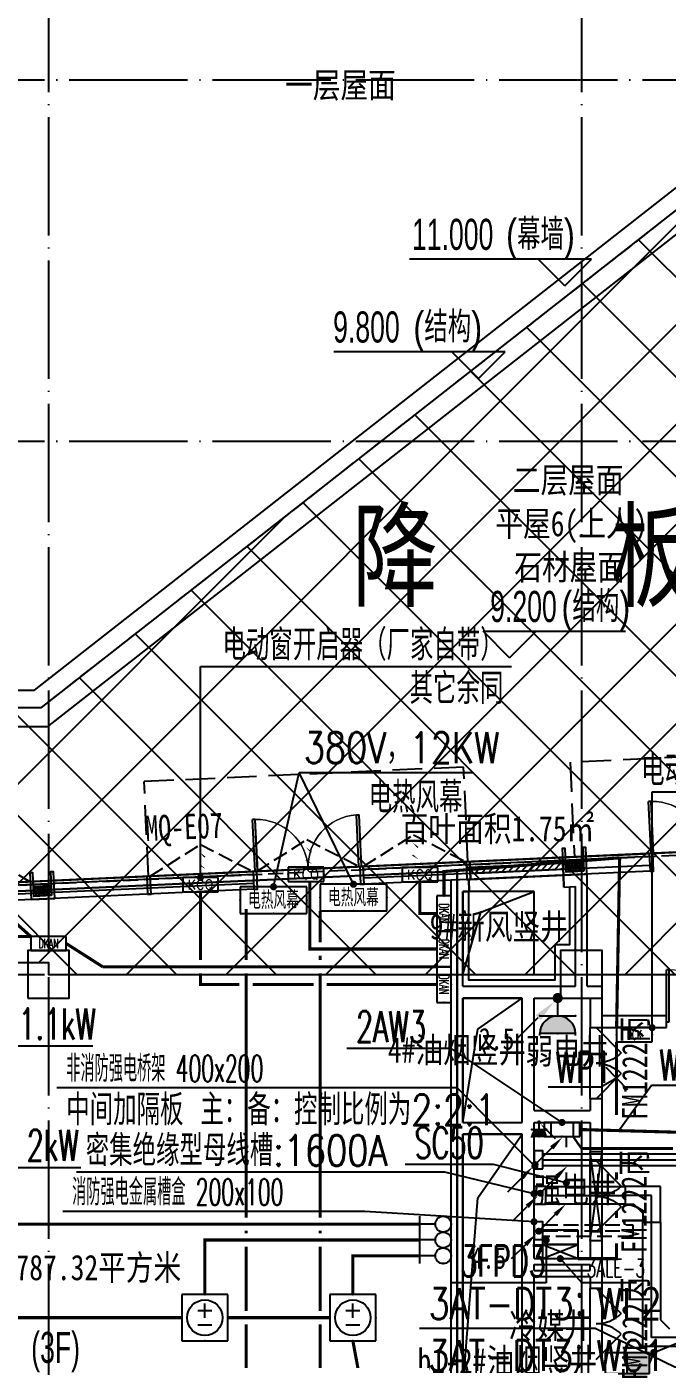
# Model space of a CAD drawing. Extents: x -233336 to 840473, y -28113 to 330904.
# Drawn here: x 77031 to 87852, y 188400 to 210900 of the extents above; entities that cross this region are included whole.
import ezdxf
from ezdxf.enums import TextEntityAlignment as Align
from ezdxf.xclip import XClip

# ---------------------------------------------------------------- set-up
doc = ezdxf.new("R2010")
doc.units = 0
doc.header["$LTSCALE"] = 1000
doc.header["$XCLIPFRAME"] = 2
for name, pattern in [('104-14# 核心筒$0$DOTE', [2.42, 2, -0.2, 0.02, -0.2]), ('14#楼幕墙$0$DASH', [0.35, 0.25, -0.1]), ('DASH', [0.35, 0.25, -0.1]), ('X-104 14#平面$0$$0$DASH', [0.35, 0.25, -0.1]), ('X-104 14#平面$0$DASH', [0.35, 0.25, -0.1])]:
    doc.linetypes.add(name, pattern=pattern)
doc.layers.get('0').update_dxf_attribs({"linetype": 'CONTINUOUS'})
doc.layers.get('Defpoints').update_dxf_attribs({"linetype": 'CONTINUOUS'})
for name, color, linetype in [('104-14# 核心筒$0$A-C_玻璃幕墙', 8, 'CONTINUOUS'), ('104-14# 核心筒$0$A_AXIS-轴线', 8, '104-14# 核心筒$0$DOTE'), ('104-14# 核心筒$0$A_STR-砼柱', 8, 'CONTINUOUS'), ('14#楼幕墙$0$A-C_玻璃幕墙', 8, 'CONTINUOUS'), ('14#楼幕墙$0$A-C_窗', 8, 'CONTINUOUS'), ('14#楼幕墙$0$A-C_门', 8, 'CONTINUOUS'), ('CABLETRAY', 130, 'CONTINUOUS'), ('CABLETRAY_DIM', 80, 'CONTINUOUS'), ('CABLETRAY_DOTE', 160, 'CONTINUOUS'), ('DIM-动力', 80, 'CONTINUOUS'), ('DIM-插座', 80, 'CONTINUOUS'), ('DIM-箱柜', 80, 'CONTINUOUS'), ('EQUIP-动力', 80, 'CONTINUOUS'), ('EQUIP-插座', 80, 'CONTINUOUS'), ('EQUIP-照明', 80, 'CONTINUOUS'), ('EQUIP-箱柜', 80, 'CONTINUOUS'), ('LWIRE', 80, 'CONTINUOUS'), ('TEL_LEAD', 80, 'CONTINUOUS'), ('WIRE-动力', 50, 'CONTINUOUS'), ('WIRE-动力控制', 160, 'DASH'), ('WIRE-插座', 160, 'CONTINUOUS'), ('X-104 14#平面$0$01-标注_标高', 8, 'CONTINUOUS'), ('X-104 14#平面$0$02-TEXT_标注', 9, 'CONTINUOUS'), ('X-104 14#平面$0$02-TEXT_门窗', 9, 'CONTINUOUS'), ('X-104 14#平面$0$A-C_玻璃幕墙', 8, 'CONTINUOUS'), ('X-104 14#平面$0$A-C_窗', 8, 'CONTINUOUS'), ('X-104 14#平面$0$A-C_门', 8, 'CONTINUOUS'), ('X-104 14#平面$0$A-O_屋面', 8, 'CONTINUOUS'), ('X-104 14#平面$0$A-SUR_保温', 8, 'CONTINUOUS'), ('X-104 14#平面$0$A-TECH_电气', 8, 'CONTINUOUS'), ('X-104 14#平面$0$A-TECH_结构', 8, 'CONTINUOUS'), ('X-104 14#平面$0$A_STR-砌块墙', 7, 'CONTINUOUS'), ('X-104 14#平面$0$DOOR_FIRE', 8, 'CONTINUOUS'), ('X-104 14#平面$0$DOOR_FIRE_TEXT', 7, 'CONTINUOUS'), ('X-104 14#平面$0$DUCT-新风管立管', 3, 'CONTINUOUS'), ('X-104 14#平面$0$DUCT-新风管端线', 2, 'CONTINUOUS')]:
    doc.layers.add(name, color=color, linetype=linetype)
for name, color, linetype, plot in [('14#楼幕墙$0$04-不打印_辅助线', 8, 'CONTINUOUS', False), ('X-104 14#平面$0$04-不打印_辅助线', 8, 'CONTINUOUS', False), ('X-104 14#平面$0$降板', 8, 'CONTINUOUS', False)]:
    doc.layers.add(name, color=color, linetype=linetype, plot=plot)
doc.layers.add('X-104 14#平面$0$000套内', color=8, linetype='CONTINUOUS', lineweight=30)
doc.styles.add('_TCH_DIM', font='ROMANS2', dxfattribs={"width": 0.8, "bigfont": 'HZDF2'})
doc.styles.add('_TCH_LABEL', font='COMPLEX', dxfattribs={"bigfont": 'GBCBIG'})
doc.styles.add('_TEL_DIM', font='ROMANS2', dxfattribs={"width": 0.8, "height": 3.5, "bigfont": 'HZDF2'})
doc.styles.get("Standard").update_dxf_attribs({"font": 'GBENOR', "bigfont": 'GBCBIG'})
doc.styles.add('X-104 14#平面$0$_TCH_DIM', font='ros.shx', dxfattribs={"width": 0.8, "bigfont": 'jd.shx'})
doc.styles.add('X-104 14#平面$0$_TCH_SPACE', font='STXIHEI.TTF', dxfattribs={"width": 0.8, "height": 5})
doc.styles.add('X-104 14#平面$0$_TCH_WINDOW', font='STXIHEI.TTF', dxfattribs={"width": 0.75, "height": 3.5})
doc.styles.add('X-104 14#平面$0$Standard', font='STXIHEI.TTF', dxfattribs={"width": 0.8})

# ---------------------------------------------------------------- blocks, each defined once
blk = doc.blocks.new('$equip$00001816')
for p, q in [((0.75, 0.6), (-0.75, 0.6)), ((-0.75, 0.6), (-0.75, 0)), ((0.75, 0), (0.75, 0.6)), ((-0.75, 0), (0.75, 0))]:
    blk.add_line(p, q)
for p in [(0, 0.6), (-0.75, 0.3), (0.75, 0.3), (0, 0)]:
    blk.add_point(p)
at = {"color": 7, "style": '_TEL_DIM'}
blk.add_attdef('$TEXT$', text='', height=0.4, dxfattribs=at).set_placement((0, 0.3), align=Align.MIDDLE_CENTER)
at = {"color": 7, "style": '_TEL_DIM', "flags": 1}
blk.add_attdef('A', text='', height=0.00002, dxfattribs=at).set_placement((0, 0), align=Align.MIDDLE_CENTER)
blk = doc.blocks.new('14#楼幕墙$0$A$C678332E3')
blk.add_lwpolyline([(0, 0), (60, 0), (60, 300), (0, 300)], close=True)
blk = doc.blocks.new('14#楼幕墙$0$$LinePat$岩棉板')
at = {"color": 0}
for p, q in [((0, -17), (12, -67)), ((12, -67), (24, -17))]:
    blk.add_line(p, q, dxfattribs=at)
for centre, start, end in [((12, -17), 0, 180), ((0, -67), 270, 0), ((24, -67), 180, 270)]:
    blk.add_arc(centre, 12, start, end, dxfattribs=at)
at = {"layer": 'Defpoints'}
blk.add_point((0, 0), dxfattribs=at)
at = {"layer": 'Defpoints', "color": 0}
blk.add_point((24, -84), dxfattribs=at)
blk = doc.blocks.new('*U155')
blk.add_lwpolyline([(300, 0), (0, 0), (0, 150), (300, 150)], close=True)
at = {"color": 8, "xscale": -1.785714284225998, "yscale": 1.782568518697715, "zscale": 1.782568518697715, "rotation": 180}
for p in [(0, 0), (43, 0), (86, 0), (129, 0), (171, 0), (214, 0), (257, 0)]:
    blk.add_blockref('14#楼幕墙$0$$LinePat$岩棉板', p, dxfattribs=at)
blk = doc.blocks.new('14#楼幕墙$0$A$C07E80D9E')
blk.add_lwpolyline([(-350, -50), (-50, -50), (-50, -450), (0, -450), (0, 0), (-400, 0), (-400, -450), (-350, -450)], close=True)
for points in [[(-50, -200), (-350, -200)], [(-50, -220), (-350, -220)]]:
    blk.add_lwpolyline(points)
at = {"layer": '14#楼幕墙$0$A-C_玻璃幕墙', "rotation": 180}
blk.add_blockref('*U155', (-50, -50), dxfattribs=at)
blk = doc.blocks.new('14#楼幕墙$0$A$C140B3602')
for name, p, rotation in [('14#楼幕墙$0$A$C07E80D9E', (69079, 16163), 181.6065577298201), ('14#楼幕墙$0$A$C678332E3', (70544, 16204), 1.606557729673097), ('14#楼幕墙$0$A$C07E80D9E', (60083, 15910), 181.6065577298201), ('14#楼幕墙$0$A$C678332E3', (62052, 15965), 1.606557729673097), ('14#楼幕墙$0$A$C678332E3', (63851, 16016), 1.606557729673097), ('14#楼幕墙$0$A$C678332E3', (65651, 16066), 1.606557729673097), ('14#楼幕墙$0$A$C678332E3', (67450, 16117), 1.606557729673097)]:
    blk.add_blockref(name, p, dxfattribs=dict(rotation=rotation))
blk = doc.blocks.new('14#楼幕墙$0$A$C22714246')
at = {"linetype": '14#楼幕墙$0$DASH'}
blk.add_lwpolyline([(1740, 497), (870, 0), (0, 497)], dxfattribs=at)
at = {"layer": '14#楼幕墙$0$A-C_玻璃幕墙', "color": 1}
blk.add_lwpolyline([(899, 122, 0, 25, 0), (802, 217, 0, 0, 0), (900, 340, 25, 0, 0), (796, 422, 0, 0, 0)], format="xyseb", dxfattribs=at)
blk = doc.blocks.new('14#楼幕墙$0$ccc')
at = {"linetype": '14#楼幕墙$0$DASH'}
blk.add_lwpolyline([(1570, 497), (785, 0), (0, 497)], dxfattribs=at)
at = {"layer": '14#楼幕墙$0$A-C_玻璃幕墙', "color": 1}
blk.add_lwpolyline([(814, 122, 0, 25, 0), (717, 217, 0, 0, 0), (816, 340, 25, 0, 0), (711, 422, 0, 0, 0)], format="xyseb", dxfattribs=at)
blk = doc.blocks.new('14#楼幕墙$0$$DorLib2D$00000002')
for p, q in [((-0.5, 0), (-0.5, 0.4875)), ((-0.475, 0.4875), (-0.5, 0.4875)), ((-0.475, 0), (-0.475, 0.4875)), ((0.475, 0), (0.475, 0.4875)), ((0.475, 0.4875), (0.5, 0.4875)), ((0.5, 0), (0.5, 0.4875)), ((-0.5, 0), (-0.475, 0)), ((0.5, 0), (0.475, 0))]:
    blk.add_line(p, q)
at = {"lineweight": 13}
for centre, start, end in [((-0.4875, 0), 0, 88.53072), ((0.4875, 0), 91.46928, 180)]:
    blk.add_arc(centre, 0.4875, start, end, dxfattribs=at)
blk = doc.blocks.new('14#楼幕墙')
at = {"layer": '14#楼幕墙$0$A-C_玻璃幕墙'}
for p, q in [((92266, 197155), (62308, 195791)), ((87548, 196890), (82718, 196670)), ((87555, 196740), (82725, 196521)), ((80860, 196586), (66535, 195934)), ((80867, 196436), (66542, 195784)), ((87560, 196641), (82730, 196421)), ((80872, 196336), (66546, 195684))]:
    blk.add_line(p, q, dxfattribs=at)
blk.add_lwpolyline([(120742, 216995), (99427, 222925), (92266, 197155), (62308, 195791), (62738, 196820), (22065, 195795), (17309, 179208), (53491, 179840), (52927, 177185), (83500, 178466), (82418, 175654), (109062, 173768), (119297, 188914), (117563, 189300)], close=True, dxfattribs=at)
at = {"layer": '14#楼幕墙$0$A-C_玻璃幕墙', "linetype": '14#楼幕墙$0$DASH', "ltscale": 2}
for points in [[(84411, 198399), (79017, 198154)], [(84484, 196801), (84411, 198399)], [(79090, 196555), (79017, 198154)]]:
    blk.add_lwpolyline(points, dxfattribs=at)
at = {"layer": '14#楼幕墙$0$04-不打印_辅助线', "rotation": 182.6065577298193}
blk.add_blockref('14#楼幕墙$0$A$C22714246', (82633, 197214), dxfattribs=at)
at = {"layer": '14#楼幕墙$0$A-C_玻璃幕墙', "rotation": 1.000000000000248}
blk.add_blockref('14#楼幕墙$0$A$C140B3602', (17309, 179208), dxfattribs=at)
at = {"layer": '14#楼幕墙$0$A-C_窗'}
for name, p, rotation in [('14#楼幕墙$0$A$C22714246', (80835, 197132), 182.6065577298175), ('14#楼幕墙$0$A$C22714246', (84432, 197295), 182.6065577298175), ('14#楼幕墙$0$ccc', (77069, 196961), 182.6165560548744)]:
    blk.add_blockref(name, p, dxfattribs=dict(at, rotation=rotation))
at = {"layer": '14#楼幕墙$0$A-C_门', "xscale": -1800, "yscale": 1800, "zscale": 100}
for p, rotation in [((88475, 196982), 2.606557729849808), ((81787, 196678), 2.606557769728314)]:
    blk.add_blockref('14#楼幕墙$0$$DorLib2D$00000002', p, dxfattribs=dict(at, rotation=rotation))
blk = doc.blocks.new('_FZHK')
blk.add_lwpolyline([(-0.5, -0.5), (0.5, -0.5), (0.5, 0.5), (-0.5, 0.5)], close=True)
blk = doc.blocks.new('104-14# 核心筒')
at = {"layer": '104-14# 核心筒$0$A-C_玻璃幕墙'}
blk.add_lwpolyline([(82417.6, 175653.6), (83499.8, 178465.9), (52926.6, 177184.7), (53491, 179839.8), (17309.3, 179208.2), (22065.4, 195794.6), (62738.3, 196820), (62307.5, 195791.2), (92265.6, 197155.1), (99426.9, 222925), (120741.8, 216994.6), (117562.9, 189300.5), (119297.3, 188914.5), (109062.3, 173767.9), (82417.6, 175653.6)], dxfattribs=at)
at = {"layer": '104-14# 核心筒$0$A_AXIS-轴线'}
for p, q in [((77400, 228733.6), (77400, 169654.9)), ((86400, 228733.6), (86400, 169654.9)), ((-9370.1, 210000), (120259.9, 210000)), ((-9370.1, 203900), (120259.9, 203900)), ((-9370.1, 194900), (120259.9, 194900))]:
    blk.add_line(p, q, dxfattribs=at)
at = {"layer": '104-14# 核心筒$0$A_STR-砼柱', "xscale": 700, "yscale": 800, "zscale": 800}
for p in [(77400, 194900), (86400, 194900)]:
    blk.add_blockref('_FZHK', p, dxfattribs=at)
blk = doc.blocks.new('*U67')
h = blk.add_hatch()
h.set_pattern_fill('ANSI31', color=256, scale=50)
h.set_pattern_definition([(45, (-56042.43, 120006.8), (-56.1266, 56.1266), [])])
h.paths.add_polyline_path([(-1570, 100), (0, 100), (0, 200), (-1570, 200)])
for points in [[(-1570, 0), (0, 0), (0, 300), (-1570, 300)], [(-1570, 100), (0, 100), (0, 200), (-1570, 200)]]:
    blk.add_lwpolyline(points, close=True)
blk = doc.blocks.new('*U99')
blk.add_lwpolyline([(200, 0), (200, 1500), (0, 1500), (0, 0), (200, 0), (0, 1500), (0, 0), (200, 1500)])
blk = doc.blocks.new('X-104 14#平面$0$dd')
at = {"layer": 'X-104 14#平面$0$A-TECH_电气'}
blk.add_blockref('*U99', (86613, -108696), dxfattribs=at)
blk = doc.blocks.new('X-104 14#平面$0$$DorLib2D$00000002')
for p, q in [((-0.5, 0), (-0.5, 0.4875)), ((-0.475, 0.4875), (-0.5, 0.4875)), ((-0.475, 0), (-0.475, 0.4875)), ((0.475, 0), (0.475, 0.4875)), ((0.475, 0.4875), (0.5, 0.4875)), ((0.5, 0), (0.5, 0.4875)), ((-0.5, 0), (-0.475, 0)), ((0.5, 0), (0.475, 0))]:
    blk.add_line(p, q)
at = {"lineweight": 13}
for centre, start, end in [((-0.4875, 0), 0, 88.53072), ((0.4875, 0), 91.46928, 180)]:
    blk.add_arc(centre, 0.4875, start, end, dxfattribs=at)
blk = doc.blocks.new('X-104 14#平面$0$$DorLib2D$00000116')
at = {"color": 0}
for p, q in [((-0.5, 0), (-0.146, 0.354)), ((0.5, 0), (0.146, 0.354))]:
    blk.add_line(p, q, dxfattribs=at)
for centre, start, end in [((-0.5, 0), 0, 45), ((0.5, 0), 135, 180)]:
    blk.add_arc(centre, 0.5, start, end, dxfattribs=at)
blk = doc.blocks.new('X-104 14#平面')
at = {"layer": 'X-104 14#平面$0$降板'}
h = blk.add_hatch(dxfattribs=at)
h.set_pattern_fill('ANSI37', color=256, scale=750)
h.set_pattern_definition([(45, (0, 0), (-841.899, 841.899), []), (135, (0, 0), (-841.899, -841.899), [])])
h.paths.add_polyline_path([(89162.1, 208711.5), (77269.5, 199400), (23400, 199400), (23400, 195100), (77400, 195100), (77400, 194900), (95400, 194900), (95400, 203900.1), (95192.4, 203900), (96001.6, 206808.6)])
at = {"layer": 'X-104 14#平面$0$000套内'}
blk.add_lwpolyline([(84300, 196642.3), (84300, 186000), (92650, 186000), (92650, 186150), (114074.1, 186150), (115950, 188926.2), (115950, 189200), (117249.4, 189200), (117398.5, 189183.4), (119049.6, 188815.9), (108986.5, 173923.7), (82630.4, 175788.9), (83721.9, 178625.3), (59650, 177616.6), (59650, 196592.1), (62510.5, 196664.2), (62077.6, 195630.6)], close=True, dxfattribs=at)
at = {"layer": 'X-104 14#平面$0$01-标注_标高'}
for p, q in [((86573, 206973.5), (83497.8, 206973.5)), ((86123, 206523.5), (85673, 206973.5)), ((86123, 206523.5), (86573, 206973.5)), ((85113, 205409.5), (82216.5, 205409.5)), ((84663, 204959.5), (84213, 205409.5)), ((84663, 204959.5), (85113, 205409.5)), ((85188.7, 200241), (84738.7, 200691)), ((84738.7, 200691), (87144.4, 200691)), ((85188.7, 200241), (85638.7, 200691))]:
    blk.add_line(p, q, dxfattribs=at)
at = {"layer": 'X-104 14#平面$0$04-不打印_辅助线'}
blk.add_lwpolyline([(89162.1, 208711.5), (77269.5, 199400), (23400, 199400), (23400, 195100), (77400, 195100), (77400, 194900), (95400, 194900), (95400, 203900.1), (95192.4, 203900), (96001.6, 206808.6)], close=True, dxfattribs=at)
at = {"layer": 'X-104 14#平面$0$A-C_玻璃幕墙'}
blk.add_lwpolyline([(82417.6, 175653.6), (83499.8, 178465.9), (52926.6, 177184.7), (53491, 179839.8), (17309.3, 179208.2), (22065.4, 195794.6), (62738.3, 196820), (62307.5, 195791.2), (92265.6, 197155.1), (99426.9, 222925), (120741.8, 216994.6), (117562.9, 189300.5), (119297.3, 188914.5), (109062.3, 173767.9), (82417.6, 175653.6)], dxfattribs=at)
at = {"layer": 'X-104 14#平面$0$A-C_玻璃幕墙', "linetype": 'X-104 14#平面$0$DASH', "ltscale": 2}
blk.add_lwpolyline([(91099.5, 198703.6), (86209.5, 198481), (86282.3, 196882.7), (92265.6, 197155.1), (94479, 205119.8), (92937.4, 205548.2), (91034.5, 198700.7)], dxfattribs=at)
at = {"layer": 'X-104 14#平面$0$A-C_窗', "linetype": 'DASH'}
for p, q in [((84497.8, 196501.1), (84506.8, 196301.3)), ((86105.2, 196374.1), (86096.1, 196573.9))]:
    blk.add_line(p, q, dxfattribs=at)
at = {"layer": 'X-104 14#平面$0$A-O_屋面', "ltscale": 5}
for points in [[(69550, 199080), (69550, 199700), (77166, 199700), (89096.5, 209041.2), (95104.2, 207369.7), (95023.8, 207080.6)], [(94938.1, 206772.3), (89232.1, 208359.9), (77379.9, 199080), (69550, 199080)]]:
    blk.add_lwpolyline(points, dxfattribs=at)
at = {"layer": 'X-104 14#平面$0$A-SUR_保温'}
blk.add_lwpolyline([(86200, 196383), (86200, 195400), (85950, 195400), (85950, 194800), (84500, 194800), (84500, 196296.5)], dxfattribs=at)
at = {"layer": 'X-104 14#平面$0$A-TECH_结构', "linetype": 'X-104 14#平面$0$$0$DASH'}
blk.add_lwpolyline([(108910.7, 174079.4), (118802, 188717.3), (117234.1, 189066.3), (120414.6, 216774.3), (99635.6, 222555.6), (95312.9, 207000.2), (89162.1, 208711.5), (77269.5, 199400), (8635.1, 199400), (5919.8, 186625.4), (-2502.5, 188415.7), (-5635.8, 173674.9), (40532.1, 175690.6), (40199.6, 173602.3), (83848.5, 175853.1)], close=True, dxfattribs=at)
blk.add_lwpolyline([(82521.6, 175784.7), (83573.8, 178519), (52988.9, 177237.3), (53553, 179890.9), (17376, 179259.4), (22103.3, 195745.6), (62662.4, 196768.1), (62230.9, 195737.7), (92304.1, 197106.8), (95072, 207067.2)], dxfattribs=at)
at = {"layer": 'X-104 14#平面$0$A_STR-砌块墙'}
for p, q in [((84497.8, 196501.1), (84200, 196487.6)), ((84200, 194600), (84200, 196487.6)), ((84506.8, 196301.3), (84497.8, 196501.1)), ((86500, 196592.3), (86096.1, 196573.9)), ((86096.1, 196573.9), (86105.2, 196374.1)), ((86500, 194700), (86500, 196592.3)), ((84400, 196296.5), (84506.8, 196301.3)), ((84400, 194700), (84400, 196296.5)), ((86105.2, 196374.1), (86300, 196383)), ((86300, 194700), (86300, 196383)), ((84400, 194700), (85500, 194700)), ((85500, 194700), (86300, 194700)), ((86500, 194700), (86750, 194700)), ((86750, 194000), (86750, 194700)), ((84200, 192300), (84200, 194600)), ((84400, 194500), (85400, 194500)), ((84400, 192400), (84400, 194500)), ((85400, 192500), (85400, 194500)), ((85600, 194500), (86400, 194500)), ((85600, 192600), (85600, 194500)), ((86400, 194500), (86550, 194500)), ((86550, 194500), (86550, 194000)), ((87839.9, 194199.9), (86750, 194199.9)), ((87839.9, 193999.9), (87839.9, 194199.9)), ((86550, 194000), (86750, 194000)), ((86750, 193999.9), (87839.9, 193999.9)), ((85600, 192600), (86550, 192600)), ((86750, 192800), (86550, 192800)), ((86550, 192800), (86550, 192600)), ((86750, 192500), (86750, 192800)), ((84400, 192400), (85400, 192400)), ((85400, 192400), (85400, 192500)), ((85600, 192300), (85600, 192400)), ((85600, 192400), (86550, 192400)), ((86550, 192400), (86550, 191750)), ((86750, 191750), (86750, 192500)), ((84200, 187800), (84200, 192300)), ((84400, 192200), (85400, 192200)), ((84400, 187900), (84400, 192200)), ((85400, 190000), (85400, 192200)), ((85600, 190100), (85600, 192300)), ((86550, 191750), (86750, 191750)), ((86750, 190550), (86550, 190550)), ((86550, 190550), (86550, 190100)), ((86750, 190000), (86750, 190550)), ((85400, 189900), (85400, 190000)), ((85400, 187900), (85400, 189900)), ((85600, 190100), (86550, 190100)), ((85600, 190000), (86550, 190000)), ((85600, 189900), (85600, 190000)), ((85600, 189900), (86550, 189900)), ((86550, 189900), (86550, 190000)), ((86750, 189900), (86750, 190000)), ((86750, 189600), (86750, 189900)), ((85600, 189800), (86550, 189800)), ((85600, 187900), (85600, 189800)), ((86550, 189800), (86550, 189600)), ((86550, 189600), (86750, 189600))]:
    blk.add_line(p, q, dxfattribs=at)
at = {"layer": 'X-104 14#平面$0$DOOR_FIRE'}
for p, q in [((86550, 192800), (86550, 194000)), ((86750, 192800), (86750, 194000)), ((86550, 190550), (86550, 191750)), ((86750, 190550), (86750, 191750)), ((86550, 188400), (86550, 189600)), ((86750, 188400), (86750, 189600))]:
    blk.add_line(p, q, dxfattribs=at)
at = {"layer": 'X-104 14#平面$0$DUCT-新风管立管'}
for p, q in [((85600, 196300), (84400, 196300)), ((84400, 196300), (84400, 194900)), ((85600, 194900), (85600, 196300)), ((84400, 194900), (85600, 194900)), ((85400, 194500), (84400, 194500)), ((84400, 194500), (84400, 192400)), ((85400, 192400), (85400, 194500)), ((84400, 192400), (85400, 192400)), ((85400, 192200), (84400, 192200)), ((84400, 192200), (84400, 187900)), ((85400, 187900), (85400, 192200))]:
    blk.add_line(p, q, dxfattribs=at)
at = {"layer": 'X-104 14#平面$0$DUCT-新风管端线'}
for p, q in [((84700, 195950), (85600, 196300)), ((84400, 194900), (84700, 195950)), ((84650, 193975), (85400, 194500)), ((84400, 192400), (84650, 193975)), ((84650, 191125), (85400, 192200)), ((84400, 187900), (84650, 191125))]:
    blk.add_line(p, q, dxfattribs=at)
ref = blk.add_blockref('104-14# 核心筒', (0, 0))
XClip(ref).set_block_clipping_path([(-38664.3623821461, -25500), (139216.5485069363, 330900)])
for name, p in [('X-104 14#平面$0$dd', (-62.7, 299100)), ('14#楼幕墙', (0, 0))]:
    blk.add_blockref(name, p)
at = {"layer": 'X-104 14#平面$0$A-C_窗', "rotation": 2.616556001988863}
blk.add_blockref('*U67', (86096.1, 196574.2), dxfattribs=at)
at = {"layer": 'X-104 14#平面$0$A-C_门', "xscale": 1800, "yscale": 1800, "zscale": 100, "rotation": 2.606557730057283}
for p in [(88475, 196982.5), (81786.9, 196678)]:
    blk.add_blockref('X-104 14#平面$0$$DorLib2D$00000002', p, dxfattribs=at)
at = {"layer": 'X-104 14#平面$0$A-C_门', "xscale": 1800, "yscale": 1800, "zscale": 200}
blk.add_blockref('X-104 14#平面$0$$DorLib2D$00000002', (88739.9, 194099.9), dxfattribs=at)
at = {"layer": 'X-104 14#平面$0$DOOR_FIRE'}
ref = blk.add_blockref('X-104 14#平面$0$$DorLib2D$00000116', (86650, 193400), dxfattribs=dict(at, xscale=1200, yscale=-1200, zscale=200, rotation=90))
ref.add_attrib('A', 'FM1222丙', (87514.1, 192439.9), dxfattribs={"layer": 'X-104 14#平面$0$DOOR_FIRE_TEXT', "height": 428.14, "rotation": 90, "style": 'X-104 14#平面$0$_TCH_WINDOW', "width": 0.75})
ref = blk.add_blockref('X-104 14#平面$0$$DorLib2D$00000116', (86650, 191150), dxfattribs=dict(at, xscale=1200, yscale=-1200, zscale=200, rotation=89.99999999999933))
ref.add_attrib('A', 'FM1222丙', (87500.8, 190189.9), dxfattribs={"layer": 'X-104 14#平面$0$DOOR_FIRE_TEXT', "height": 428.14, "rotation": 90, "style": 'X-104 14#平面$0$_TCH_WINDOW', "width": 0.75})
ref = blk.add_blockref('X-104 14#平面$0$$DorLib2D$00000116', (86650, 189000), dxfattribs=dict(at, xscale=-1200, yscale=-1200, zscale=200, rotation=89.99999999999895))
ref.add_attrib('A', 'FM1222丙', (87515.3, 188039.9), dxfattribs={"layer": 'X-104 14#平面$0$DOOR_FIRE_TEXT', "height": 428.14, "rotation": 90, "style": 'X-104 14#平面$0$_TCH_WINDOW', "width": 0.75})
at = {"layer": 'X-104 14#平面$0$01-标注_标高', "color": 7, "style": 'X-104 14#平面$0$_TCH_DIM'}
for s, height, width, p in [('(幕墙)', 520.93, 0.8, (85128, 207131)), ('11.000', 525, 0.64, (83539.2, 207131)), ('9.800', 525, 0.64, (82207.5, 205567)), ('(结构)', 520.93, 0.8, (83561.7, 205567)), ('9.200', 525, 0.64, (84860.2, 200848.5)), ('(结构)', 520.93, 0.8, (86063.2, 200848.5)), ('(3F)', 525, 0.64, (77108.3, 188338.8))]:
    blk.add_text(s, height=height, dxfattribs=dict(at, width=width)).set_placement(p)
at = {"layer": 'X-104 14#平面$0$02-TEXT_标注', "style": 'X-104 14#平面$0$Standard', "width": 0.8}
for s, height, p in [('一层屋面', 428.14, (81397, 209700.1)), ('二层屋面', 428.14, (85243.6, 203031.7)), ('平屋6(上人)', 428.14, (84947.4, 202296.7)), ('石材屋面', 428.14, (85267.5, 201561.7)), ('9#新风竖井', 428.14, (83837.8, 195493.5, -3000)), ('4#油烟竖井', 428.14, (83131, 193411.2, 3000)), ('弱电井', 428.14, (85455.7, 193389.8)), ('强电井', 428.14, (85595.4, 191044.5)), ('套内建筑面积787.32平方米', 428.139, (74039.1, 189736.6)), ('冷媒井', 428.14, (85180.3, 188754.2)), ('b1-2#油烟竖井', 428.14, (83632.8, 188156.5))]:
    blk.add_text(s, height=height, dxfattribs=at).set_placement(p)
at = {"layer": 'X-104 14#平面$0$02-TEXT_门窗', "style": 'X-104 14#平面$0$_TCH_WINDOW', "width": 0.75}
blk.add_text('MQ-E07', height=428.14, rotation=2.60656, dxfattribs=at).set_placement((79044.5, 197149.3))
at = {"layer": 'X-104 14#平面$0$04-不打印_辅助线', "width": 0.8}
for s, height, style, p in [('百叶面积1.75㎡', 428.14, 'X-104 14#平面$0$Standard', (83349, 197144.8)), ('2.5', 366.98, 'X-104 14#平面$0$_TCH_SPACE', (84670.2, 193628.5)), ('4.5', 366.98, 'X-104 14#平面$0$_TCH_SPACE', (84532.4, 189929.6))]:
    blk.add_text(s, height=height, dxfattribs=dict(at, style=style)).set_placement(p)
at = {"layer": 'X-104 14#平面$0$降板', "style": 'X-104 14#平面$0$_TCH_WINDOW', "width": 0.75}
blk.add_text('降    板    区    域', height=1427.129, dxfattribs=at).set_placement((82523.2, 201257.6))
blk = doc.blocks.new('$equip$00001344')
for p, q in [((0.65, 0.65), (-0.65, 0.65)), ((-0.65, 0.65), (-0.65, -0.65)), ((0, 0), (0, 0.4)), ((0.65, -0.65), (0.65, 0.65)), ((-0.2, 0.2), (0.2, 0.2)), ((-0.2, -0.2), (0.2, -0.2)), ((-0.65, -0.65), (0.65, -0.65))]:
    blk.add_line(p, q)
blk.add_circle((0, 0), 0.5)
for p in [(0, 0.65), (-0.65, 0), (0.65, 0), (0, -0.65)]:
    blk.add_point(p)
at = {"flags": 9}
blk.add_attdef('A', (0, 0), '', height=0.00002, dxfattribs=at)
blk = doc.blocks.new('$equip$00002672')
for p, q in [((0.222, 0.889), (-0.222, 0.889)), ((0, 0.444), (0, 0.889))]:
    blk.add_line(p, q)
blk.add_circle((0, 0.222), 0.222)
for p in [(0, 0.889), (-0.222, 0.222), (0, 0), (0.222, 0.222)]:
    blk.add_point(p)
at = {"color": 7, "style": '_TEL_DIM', "flags": 1}
for tag in ['A', 'REMARK']:
    blk.add_attdef(tag, text='', height=0.00002, dxfattribs=at).set_placement((0, 0), align=Align.MIDDLE_CENTER)
blk = doc.blocks.new('$equip$00001418')
for p, q in [((-0.292, 1.25), (-0.292, 0)), ((0.292, 1.25), (-0.292, 1.25)), ((0.292, 0), (0.292, 1.25)), ((-0.292, 0.625), (0.292, 0.625)), ((-0.292, 0), (0.292, 0))]:
    blk.add_line(p, q)
for p in [(0, 1.25), (-0.292, 0.625), (0.292, 0.625), (0, 0)]:
    blk.add_point(p)
blk.add_solid([(-0.292, 0.625), (0.292, 0.625), (-0.292, 0), (0.292, 0)])
at = {"style": '_TCH_LABEL', "flags": 9}
blk.add_attdef('A', (0, 0), '', height=0.00002, dxfattribs=at)
blk = doc.blocks.new('$equip$00001428')
for p, q in [((0.75, 0.6), (-0.75, 0.6)), ((-0.75, 0.6), (-0.75, 0)), ((-0.469, 0.6), (-0.469, 0)), ((0.469, 0.6), (0.469, 0)), ((0.75, 0), (0.75, 0.6)), ((-0.75, 0), (0.75, 0))]:
    blk.add_line(p, q)
for p in [(0, 0.6), (-0.75, 0.3), (0, 0), (0.75, 0.3)]:
    blk.add_point(p)
at = {"style": '_TCH_LABEL', "flags": 9}
blk.add_attdef('A', (0, 0), '', height=0.00002, dxfattribs=at)
blk = doc.blocks.new('$equip$00001424')
for p, q in [((-0.75, 0), (0.75, 0.6)), ((-0.75, 0.6), (0.75, 0)), ((0.75, 0.6), (-0.75, 0.6)), ((-0.75, 0.6), (-0.75, 0)), ((0.75, 0), (0.75, 0.6)), ((-0.75, 0), (0.75, 0))]:
    blk.add_line(p, q)
for p in [(0, 0.6), (-0.75, 0.3), (0, 0), (0.75, 0.3)]:
    blk.add_point(p)
at = {"style": '_TCH_LABEL', "flags": 9}
blk.add_attdef('A', (0, 0), '', height=0.00002, dxfattribs=at)
blk = doc.blocks.new('$equip$00001413')
for p, q in [((0.75, 0.6), (-0.75, 0.6)), ((-0.75, 0.6), (-0.75, 0)), ((0.75, 0), (0.75, 0.6)), ((-0.75, 0), (0.75, 0))]:
    blk.add_line(p, q)
for p in [(0, 0.6), (-0.75, 0.3), (0, 0), (0.75, 0.3)]:
    blk.add_point(p)
at = {"style": '_TCH_LABEL', "flags": 9}
blk.add_attdef('A', (0, 0), '', height=0.00002, dxfattribs=at)
blk = doc.blocks.new('$TelecSys$00000081')
for p, q in [((0.104, 0.104), (0.104, 0.104)), ((-0.104, -0.104), (-0.104, -0.104)), ((-1.15, -1.15), (-0.55, -0.55))]:
    blk.add_line(p, q)
at = {"const_width": 0.142}
blk.add_lwpolyline([(0.071, 0, 1), (-0.071, 0, 1)], format="xyb", close=True, dxfattribs=at)
blk.add_solid([(-0.62, -0.48), (-0.48, -0.62), (-0.1, -0.1)])
at = {"width": 0.8, "flags": 9}
blk.add_attdef('A', (0, 0), '', height=0.00002, rotation=180, dxfattribs=at)
blk = doc.blocks.new('$TelecSys$00000079')
for p, q in [((0.7, 0.7), (0, 0)), ((0.104, 0.104), (0.104, 0.104)), ((-0.104, -0.104), (-0.104, -0.104))]:
    blk.add_line(p, q)
at = {"const_width": 0.142}
blk.add_lwpolyline([(-0.071, 0, 1), (0.071, 0, 1)], format="xyb", close=True, dxfattribs=at)
blk.add_solid([(0.63, 0.77), (0.77, 0.63), (1.15, 1.15)])
at = {"width": 0.8, "flags": 9}
blk.add_attdef('A', (0, 0), '', height=0.00002, dxfattribs=at)
blk = doc.blocks.new('$equip$00001237')
for p, q in [((-0.5, 1.05), (-0.5, 1)), ((-0.5, 1), (0.5, 1)), ((0.5, 1.05), (0.5, 1)), ((0.5, 0.5), (-0.5, 0.5)), ((0, 0.5), (0, 0))]:
    blk.add_line(p, q)
blk.add_arc((0, 1), 0.5, 180, 0)
for p in [(0, 1), (-0.5, 0.5), (0.5, 0.5), (0, 0)]:
    blk.add_point(p)
for points in [[(0.433, 0.75), (-0.433, 0.75), (0.5, 1), (-0.5, 1)], [(0.25, 0.567), (-0.25, 0.567), (0.433, 0.75), (-0.433, 0.75)], [(0, 0.5), (0, 0.5), (0.25, 0.567), (-0.25, 0.567)]]:
    blk.add_solid(points)
at = {"flags": 9}
blk.add_attdef('A', (0, 0), '', height=0.00002, dxfattribs=at)

msp = doc.modelspace()

# ---------------------------------------------------------------- linework, layer by layer
at = {"layer": 'CABLETRAY'}
for p, q in [((85750, 191668.7), (85750, 191868.7)), ((85750, 191868.7), (94303.3, 191868.7)), ((94303.3, 191668.7), (85750, 191668.7)), ((85800, 191018.6), (85800, 191318.6)), ((85800, 191318.6), (87137.1, 191318.6)), ((87137.1, 191318.6), (87137.1, 191018.6)), ((87737.1, 191318.6), (87137.1, 191318.6)), ((87137.1, 191318.6), (87137.1, 191018.6)), ((87737.1, 190718.6), (87737.1, 191318.6)), ((87137.1, 191018.6), (85800, 191018.6)), ((87137.1, 191018.6), (87287.1, 191018.6)), ((87287.1, 191018.6), (87437.1, 190868.6)), ((87437.1, 190868.6), (87437.1, 190718.6)), ((87437.1, 190718.6), (87737.1, 190718.6)), ((87437.1, 189217.9), (87437.1, 190718.6)), ((87437.1, 190718.6), (87737.1, 190718.6)), ((87737.1, 190718.6), (87737.1, 189217.9)), ((87737.1, 189217.9), (87437.1, 189217.9)), ((87437.1, 188617.9), (87437.1, 189217.9)), ((87437.1, 189217.9), (87737.1, 189217.9)), ((87737.1, 189217.9), (87737.1, 189067.9)), ((87737.1, 189067.9), (87887.1, 188917.9)), ((88037.1, 188617.9), (87437.1, 188617.9))]:
    msp.add_line(p, q, dxfattribs=at)
at = {"layer": 'CABLETRAY', "linetype": 'DASH'}
for p, q in [((85750, 190472.4), (85750, 190672.4)), ((85750, 190672.4), (87267.2, 190672.4)), ((87267.2, 190672.4), (87267.2, 190472.4)), ((87267.2, 190472.4), (85750, 190472.4))]:
    msp.add_line(p, q, dxfattribs=at)
at = {"layer": 'CABLETRAY_DIM'}
for p, q in [((86043.8, 190100), (86400, 189700)), ((86400, 189700), (87332.8, 189700))]:
    msp.add_line(p, q, dxfattribs=at)
at = {"layer": 'CABLETRAY_DIM', "const_width": 60}
msp.add_lwpolyline([(86023.9, 190122.4, 1), (86063.8, 190077.6, 1)], format="xyb", close=True, dxfattribs=at)
at = {"layer": 'CABLETRAY_DOTE'}
for p, q in [((85750, 191768.7), (94303.3, 191768.7)), ((85800, 191168.6), (87137.1, 191168.6)), ((87587.1, 191168.6), (87137.1, 191168.6)), ((87587.1, 190718.6), (87587.1, 191168.6)), ((87587.1, 189217.9), (87587.1, 190718.6)), ((87587.1, 188767.9), (87587.1, 189217.9)), ((88037.1, 188767.9), (87587.1, 188767.9))]:
    msp.add_line(p, q, dxfattribs=at)
at = {"layer": 'CABLETRAY_DOTE', "linetype": 'DASH'}
msp.add_line((85750, 190572.4), (87267.2, 190572.4), dxfattribs=at)
at = {"layer": 'DIM-动力', "color": 80}
for p, q in [((79967.1, 196534.9), (79967.1, 200095)), ((79967.1, 200095), (85221.1, 200095)), ((81200.5, 196378.3), (81635.4, 198309.3)), ((82551, 196421), (81635.4, 198309.3)), ((81635.4, 198309.3), (84559.4, 198309.3)), ((87595, 193999.9), (87595, 197980)), ((87595, 197980), (93126.1, 197980)), ((74695.7, 193691.9), (78149.6, 193691.9)), ((74489.7, 191640.8), (77943.6, 191640.8)), ((84915.9, 191689.2), (83424.4, 191689.2)), ((86145.9, 191381.8), (84915.9, 191689.2))]:
    msp.add_line(p, q, dxfattribs=at)
at = {"layer": 'DIM-动力'}
msp.add_line((86773.2, 192274.4), (87297.6, 192248.9), dxfattribs=at)
at = {"layer": 'DIM-动力', "color": 80, "const_width": 60}
for points in [[(79967.1, 196504.9, 1), (79967.1, 196564.9, 1)], [(81194, 196349.1, 1), (81207.1, 196407.6, 1)], [(82564.1, 196394, 1), (82538, 196448, 1)], [(87595, 193969.9, 1), (87595, 194029.9, 1)], [(86175, 191374.5, 1), (86116.8, 191389.1, 1)]]:
    msp.add_lwpolyline(points, format="xyb", close=True, dxfattribs=at)
at = {"layer": 'DIM-动力'}
for points in [[(87035.4, 192261.6), (87585.7, 193031.5)], [(87585.7, 193031.5), (88543.3, 193031.5)]]:
    msp.add_lwpolyline(points, dxfattribs=at)
at = {"layer": 'DIM-插座', "color": 80}
for p, q in [((86812.7, 193333.9), (87177.2, 192956)), ((86632.7, 188921.1), (83663.3, 188921.1)), ((90150, 187210), (86632.7, 188921.1))]:
    msp.add_line(p, q, dxfattribs=at)
for points in [[(86995, 193145), (86727.4, 192992.7)], [(86727.4, 192992.7), (85839.3, 192992.7)]]:
    msp.add_lwpolyline(points, dxfattribs=at)
at = {"layer": 'DIM-箱柜'}
for p, q in [((84200, 193650), (82436.6, 193650)), ((86073.8, 192400), (84200, 193650)), ((82742.1, 190895.3), (77641.9, 190895.3)), ((85600, 190722.4), (82742.1, 190895.3)), ((85805, 190413.5), (85805, 189692.5)), ((85805, 189692.5), (84200, 189692.5)), ((87622.4, 188516.8), (90400.7, 189638.6))]:
    msp.add_line(p, q, dxfattribs=at)
at = {"layer": 'DIM-箱柜', "const_width": 60}
for points in [[(86098.8, 192383.4, 1), (86048.8, 192416.6, 1)], [(85629.9, 190720.6, 1), (85570.1, 190724.2, 1)], [(85805, 190443.5, 1), (85805, 190383.5, 1)], [(87594.6, 188505.6, 1), (87650.3, 188528, 1)]]:
    msp.add_lwpolyline(points, format="xyb", close=True, dxfattribs=at)
at = {"layer": 'EQUIP-箱柜'}
for points in [[(85750, 191618.7), (85750, 191918.7), (85600, 191918.7), (85600, 191618.7)], [(85800, 191018.6), (85800, 191318.6), (85600, 191318.6), (85600, 191018.6)], [(85750, 190422.4), (85750, 190722.4), (85600, 190722.4), (85600, 190422.4)]]:
    msp.add_lwpolyline(points, close=True, dxfattribs=at)
at = {"layer": 'TEL_LEAD', "color": 80}
for p, q in [((84300, 192981.4), (77542.3, 192981.4)), ((85615.5, 191661.9), (84300, 192981.4)), ((84091.4, 191559.3), (77871.7, 191559.3)), ((85600, 191195.6), (84091.4, 191559.3))]:
    msp.add_line(p, q, dxfattribs=at)
at = {"layer": 'TEL_LEAD', "color": 80, "const_width": 60}
for points in [[(85636.7, 191640.6, 1), (85594.4, 191683.1, 1)], [(85629.2, 191188.6, 1), (85570.8, 191202.6, 1)]]:
    msp.add_lwpolyline(points, format="xyb", close=True, dxfattribs=at)
at = {"layer": 'WIRE-动力', "color": 50}
for points, const_width in [([(86145.9, 192160), (86145.9, 191981.2)], 37.5), ([(86373.8, 192280), (88159.1, 192230.4)], 52.5), ([(86145.9, 191556.2), (86145.9, 191318.6)], 37.5), ([(87551.1, 188336.7), (87662.5, 188617.9)], 37.5)]:
    msp.add_lwpolyline(points, dxfattribs=dict(at, const_width=const_width))
msp.add_lwpolyline([(86261.5, 192160, 37.5, 37.5, 0), (86400, 191960, 52.5, 52.5, 0), (87946.6, 191960, 52.5, 52.5, 0)], format="xyseb", dxfattribs=at)
at = {"layer": 'WIRE-动力控制', "color": 160, "const_width": 52.5}
for points in [[(83666.7, 190682.2), (75040.8, 190682.2), (75040.8, 189492.9)], [(83666.7, 190415.5), (80040.8, 190415.5), (80040.8, 189492.9)], [(82540.8, 189492.9), (82540.8, 190148.9), (83666.7, 190148.9)]]:
    msp.add_lwpolyline(points, dxfattribs=at)
at = {"layer": 'WIRE-插座', "const_width": 52.5}
for points in [[(84080, 196227.1), (84080, 196635.7), (87046.6, 196867.4)], [(77100, 195540), (72240, 195540)], [(78316.3, 195027.1), (77700, 195420)], [(83960, 195027.1), (78316.3, 195027.1)]]:
    msp.add_lwpolyline(points, dxfattribs=at)
at = {"layer": 'WIRE-插座', "color": 160, "const_width": 52.5}
for points in [[(86995, 193999.9), (87046.6, 196867.4)], [(81876, 195327.1), (81814.6, 195327.1), (81814.6, 196469.7)], [(83960, 195927.1), (83673.3, 195927.1), (83673.3, 196463.6)], [(79967.1, 195139.6), (79967.1, 196294.9)], [(77100, 195540), (76435.8, 196134.1), (76435.8, 196134.1)], [(80738, 196003.3), (80738, 195139.6)], [(81988.5, 195971), (81988.5, 195439.6)], [(83960, 195327.1), (81845.3, 195327.1)], [(81988.5, 195214.6), (81988.5, 195139.6)], [(80625.5, 194727.1), (79967.1, 194727.1), (79967.1, 194914.6)], [(80738, 194914.6), (80738, 190794.7)], [(81988.5, 194914.6), (81988.5, 190794.7)], [(81876, 194727.1), (80850.5, 194727.1)], [(83960, 194727.1), (82101, 194727.1)], [(86995, 193759.9), (86995, 192525.4)], [(86995, 191556.2), (86995, 191431.1)], [(86995, 190906.1), (86995, 190784.9)], [(80738, 190569.7), (80738, 190528)], [(81988.5, 190569.7), (81988.5, 190528)], [(86995, 190359.9), (86995, 190100), (86343.8, 190100)], [(80738, 190303), (80738, 189215.4)], [(81988.5, 190303), (81988.5, 189215.4)], [(75430.8, 189102.9), (79650.8, 189102.9)], [(80430.8, 189102.9), (82150.8, 189102.9)], [(80738, 188990.4), (80738, 184617.3)], [(81988.5, 188990.4), (81988.5, 184617.3)], [(83650.8, 182697.1), (82540.8, 188712.9)]]:
    msp.add_lwpolyline(points, dxfattribs=at)

# ---------------------------------------------------------------- block references
msp.add_blockref('X-104 14#平面', (0, 0))
at = {"layer": 'EQUIP-动力', "color": 80, "xscale": 400, "yscale": 400, "zscale": 400}
for p in [(81747.8, 196469.7), (83673.3, 196463.6), (79967.1, 196294.9)]:
    msp.add_blockref('$equip$00001816', p, dxfattribs=at).add_auto_attribs({'$TEXT$': 'KCQ'})
at = {"layer": 'EQUIP-动力', "color": 80}
ref = msp.add_blockref('$equip$00001816', (81200.5, 195928.3), dxfattribs=dict(at, xscale=750, yscale=750, zscale=750))
ref.add_attrib('$TEXT$', '电热风幕', dxfattribs={"layer": '0', "color": 7, "height": 300, "style": '_TEL_DIM', "width": 0.75}).set_placement((81200.5, 196153.3), align=Align.MIDDLE_CENTER)
ref = msp.add_blockref('$equip$00001816', (82551, 195971), dxfattribs=dict(at, xscale=750, yscale=750, zscale=750))
ref.add_attrib('$TEXT$', '电热风幕', dxfattribs={"layer": '0', "color": 7, "height": 300, "style": '_TEL_DIM', "width": 0.75}).set_placement((82551, 196196), align=Align.MIDDLE_CENTER)
ref = msp.add_blockref('$equip$00001816', (83960, 195927.1), dxfattribs=dict(at, xscale=400, yscale=400, zscale=400, rotation=270))
ref.add_attrib('$TEXT$', 'DKAN', dxfattribs={"layer": '0', "color": 7, "height": 160, "rotation": 270, "style": '_TEL_DIM', "width": 0.6}).set_placement((84080, 195927.1), align=Align.MIDDLE_CENTER)
ref = msp.add_blockref('$equip$00001816', (77400, 195300), dxfattribs=dict(at, xscale=400, yscale=400, zscale=400))
ref.add_attrib('$TEXT$', 'DKAN', dxfattribs={"layer": '0', "color": 7, "height": 160, "style": '_TEL_DIM', "width": 0.6}).set_placement((77400, 195420), align=Align.MIDDLE_CENTER)
ref = msp.add_blockref('$equip$00001816', (83960, 195327.1), dxfattribs=dict(at, xscale=400, yscale=400, zscale=400, rotation=270))
ref.add_attrib('$TEXT$', 'DKAN', dxfattribs={"layer": '0', "color": 7, "height": 160, "rotation": 270, "style": '_TEL_DIM', "width": 0.6}).set_placement((84080, 195327.1), align=Align.MIDDLE_CENTER)
ref = msp.add_blockref('$equip$00001816', (83960, 194727.1), dxfattribs=dict(at, xscale=400, yscale=400, zscale=400, rotation=270))
ref.add_attrib('$TEXT$', 'DKAN', dxfattribs={"layer": '0', "color": 7, "height": 160, "rotation": 270, "style": '_TEL_DIM', "width": 0.6}).set_placement((84080, 194727.1), align=Align.MIDDLE_CENTER)
ref = msp.add_blockref('$equip$00001816', (87295, 193759.9), dxfattribs=dict(at, xscale=400, yscale=400, zscale=400))
ref.add_attrib('$TEXT$', 'DCK', dxfattribs={"layer": '0', "color": 7, "height": 160, "style": '_TEL_DIM', "width": 0.6}).set_placement((87295, 193879.9), align=Align.MIDDLE_CENTER)
at = {"layer": 'EQUIP-动力', "color": 80, "xscale": 600, "yscale": 600, "zscale": 600}
for p in [(80040.8, 189102.9), (82540.8, 189102.9)]:
    msp.add_blockref('$equip$00001344', p, dxfattribs=at)
at = {"layer": 'EQUIP-插座', "color": 80, "rotation": 180}
for p, xscale, yscale, zscale in [((86000, 194500), 600, 600, 600), ((85684.5, 192400), 240, 240, 240)]:
    msp.add_blockref('$equip$00001237', p, dxfattribs=dict(at, xscale=xscale, yscale=yscale, zscale=zscale))
at = {"layer": 'EQUIP-照明', "color": 80, "xscale": 600, "yscale": 600, "zscale": 600, "rotation": 90}
for p in [(84200, 190682.2), (84200, 190415.5), (84200, 190148.9)]:
    msp.add_blockref('$equip$00002672', p, dxfattribs=at)
at = {"layer": 'EQUIP-箱柜', "color": 80, "xscale": 400, "yscale": 400, "zscale": 400}
for name, p in [('$equip$00001428', (86073.8, 192160)), ('$equip$00001413', (86043.8, 190340)), ('$equip$00001424', (86043.8, 190100))]:
    msp.add_blockref(name, p, dxfattribs=at)
at = {"layer": 'EQUIP-箱柜', "color": 80, "xscale": 600, "yscale": 600, "zscale": 600, "rotation": 90}
msp.add_blockref('$equip$00001418', (87551.1, 188336.7), dxfattribs=at)
at = {"layer": 'LWIRE'}
for name, p, xscale, yscale, zscale in [('$TelecSys$00000081', (86000, 194500), 600, 600, 600), ('$TelecSys$00000079', (85619.7, 191690.1), 400, 400, 400), ('$TelecSys$00000081', (85619.7, 191690.1), 400, 400, 400), ('$TelecSys$00000079', (85706.2, 191206.7), 400, 400, 400), ('$TelecSys$00000081', (85706.5, 191203), 400, 400, 400), ('$TelecSys$00000079', (85679.5, 190564.4), 400, 400, 400), ('$TelecSys$00000081', (85679.8, 190560.7), 400, 400, 400)]:
    msp.add_blockref(name, p, dxfattribs=dict(at, xscale=xscale, yscale=yscale, zscale=zscale))
at = {"layer": 'LWIRE', "xscale": 239.9999999999999, "yscale": 239.9999999999999, "zscale": 239.9999999999999, "rotation": 90}
msp.add_blockref('$TelecSys$00000081', (85684.5, 192400), dxfattribs=at)

# ---------------------------------------------------------------- texts
at = {"layer": 'CABLETRAY_DIM', "color": 7, "style": '_TEL_DIM', "width": 0.64}
msp.add_text('3ALE-3', height=300, dxfattribs=at).set_placement((86488, 189790))
at = {"layer": 'DIM-动力', "color": 7}
for s, height, style, width, p in [('电动窗开启器（厂家自带）', 520.866, '_TEL_DIM', 0.8, (80337.7, 200200)), ('其它余同', 520.87, '_TEL_DIM', 0.8, (83499.3, 199465)), ('380V，12KW', 520.87, '_TEL_DIM', 0.8, (81711.6, 198466.8)), ('电动窗开启控制器（厂家自带）', 520.866, '_TCH_DIM', 0.8, (87409.4, 198085)), ('电热风幕', 520.87, '_TEL_DIM', 0.8, (82807.8, 197626.8)), ('新风机组 1.1kW', 525, '_TEL_DIM', 0.64, (75384.3, 193801.1)), ('WK2', 525, '_TEL_DIM', 0.64, (87716.9, 193106.5)), ('新风机组 2kW', 525, '_TEL_DIM', 0.64, (75525.9, 191750)), ('SC50', 525, '_TEL_DIM', 0.64, (83581.9, 191794.2))]:
    msp.add_text(s, height=height, dxfattribs=dict(at, style=style, width=width)).set_placement(p)
at = {"layer": 'DIM-插座', "color": 7, "style": '_TEL_DIM'}
for s, height, width, p in [('WP1', 525, 0.64, (85970.5, 193067.7)), ('3AT-DT3：WL2', 520.866, 0.8, (83820.8, 189078.6)), ('3AT-DT3：WC1', 520.866, 0.8, (83811.8, 188203.5))]:
    msp.add_text(s, height=height, dxfattribs=dict(at, width=width)).set_placement(p)
at = {"layer": 'DIM-箱柜', "color": 7}
for s, height, style, width, p in [('2AW3', 525, '_TEL_DIM', 0.64, (82594.1, 193755)), ('消防强电金属槽盒 200x100', 446.25, '_TCH_DIM', 0.564706, (77799.4, 191000.3)), ('3FPD3', 525, '_TEL_DIM', 0.64, (84357.5, 189797.5))]:
    msp.add_text(s, height=height, dxfattribs=dict(at, style=style, width=width)).set_placement(p)
at = {"layer": 'TEL_LEAD', "color": 7}
for s, height, style, width, p in [('非消防强电桥架 400x200', 446.25, '_TCH_DIM', 0.564706, (77699.8, 193086.4)), ('中间加隔板 主：备：控制比例为2:2:1', 520.866, '_TCH_DIM', 0.8, (77699.8, 192351.4)), ('密集绝缘型母线槽:1600A', 520.866, '_TEL_DIM', 0.8, (78029.2, 191664.3))]:
    msp.add_text(s, height=height, dxfattribs=dict(at, style=style, width=width)).set_placement(p)

doc.saveas('drawing.dxf')
